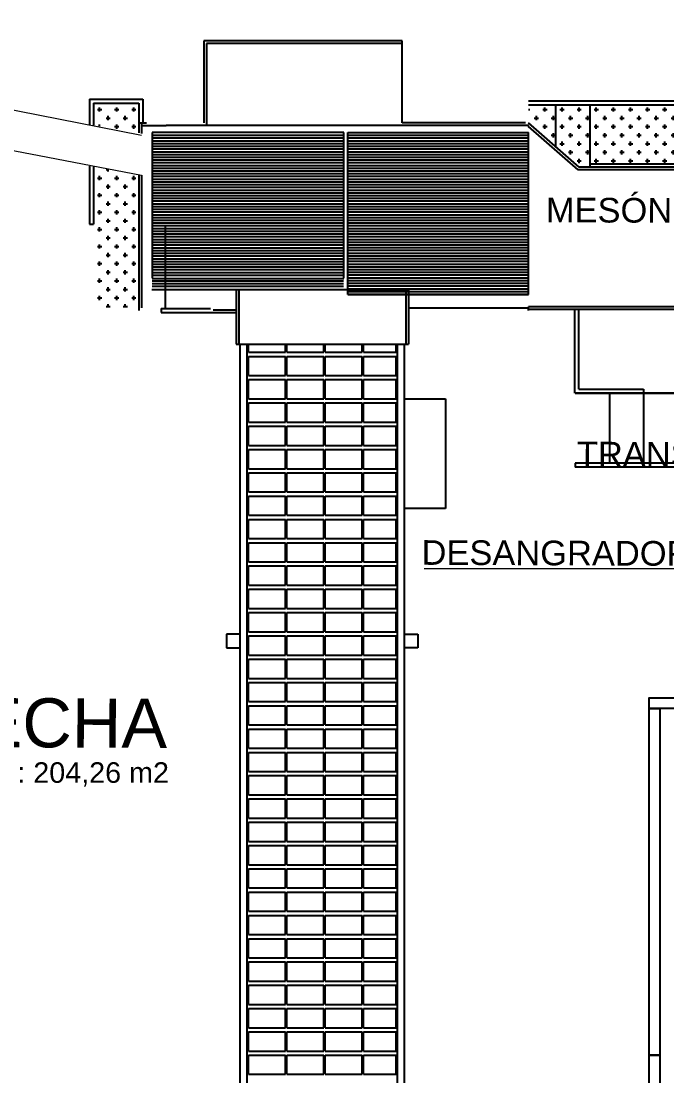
# Model space of a CAD drawing. Header units: inches. Extents: x -955375 to 106222, y -96450 to 64845.
# Drawn here: x 13699 to 18520, y 42079 to 49953 of the extents above; entities that cross this region are included whole.
import ezdxf

# ---------------------------------------------------------------- set-up
doc = ezdxf.new("R2010")
doc.units = ezdxf.units.IN
doc.header["$MEASUREMENT"] = 0
doc.linetypes.add('CONTINUA', pattern=[0])
for name, color, linetype in [('A_TEXTOLOCAL', 3, 'Continuous'), ('DIBUJO', 2, 'Continuous'), ('P-ESTRUCTURA NUEVA', 152, 'Continuous')]:
    doc.layers.add(name, color=color, linetype=linetype)
doc.layers.add('ACHUTECH', color=24, linetype='Continuous', lineweight=18)
doc.styles.get("Standard").update_dxf_attribs({"font": 'isocp2.shx'})
doc.styles.add('TEXTO-100', font='romans.shx', dxfattribs={"height": 0.15})
doc.dimstyles.new('SUPERPEQUEÑA', dxfattribs={"dimtxt": 0.1, "dimasz": 0.05, "dimexe": 0.1, "dimexo": 0.15, "dimgap": 0.05, "dimtad": 1, "dimzin": 0, "dimdsep": 46, "dimtxsty": 'Standard', "dimblk1": 'CRUZZ', "dimblk2": 'CRUZZ', "dimsah": 1, "dimcen": 0.03, "dimse1": 1, "dimse2": 1, "dimclrd": 109, "dimclre": 4, "dimclrt": 173, "dimadec": 0, "dimazin": 0, "dimtfac": 1, "dimtix": 1, "dimtmove": 1, "dimatfit": 3, "dimldrblk": 'CRUZZ', "dimfxl": 1, "dimtolj": 1, "dimtzin": 0, "dimlwd": -1, "dimarcsym": 0})
pattern_1 = [(0, (-2029475.93, -1014707.313), (63.9269513, 63.9269513), [31.9634757, -95.890427]), (90, (-2029459.95, -1014723.295), (-63.9269513, 63.9269513), [31.9634757, -95.890427])]

# ---------------------------------------------------------------- blocks, each defined once
blk = doc.blocks.new('CRUZ')
at = {"layer": 'DIBUJO', "color": 7, "lineweight": -3}
blk.add_line((0, 0), (0, 0), dxfattribs=at)
blk.add_line((0, 0), (0, 0), dxfattribs=at)
at = {"layer": 'DIBUJO', "color": 7, "lineweight": -3, "const_width": 0.05}
blk.add_lwpolyline([(0, 0, 1), (0, 0, 1)], format="xyb", close=True, dxfattribs=at)
blk = doc.blocks.new('CRUZZ')
at = {"layer": 'DIBUJO', "color": 3, "xscale": 10, "yscale": 10, "zscale": 10}
blk.add_blockref('CRUZ', (0, 0), dxfattribs=at)
blk = doc.blocks.new('*D178')
at = {"layer": 'ACHUTECH', "color": 7, "ltscale": 500, "transparency": 16777216}
blk.add_line((6285.4, 60544.6), (93195.3, 60544.6), dxfattribs=at)
at = {"layer": 'Defpoints', "color": 0, "linetype": 'CONTINUA', "ltscale": 500, "transparency": 16777216}
for p in [(93195.4, 60544.6), (93195.4, 48341.8), (6285.4, 47809.9)]:
    blk.add_point(p, dxfattribs=at)
at = {"layer": 'ACHUTECH', "color": 7, "linetype": 'CONTINUA', "ltscale": 500, "transparency": 16777216, "xscale": 0.05, "yscale": 0.05, "zscale": 0.05, "rotation": 180}
blk.add_blockref('CRUZZ', (6285.4, 60544.6), dxfattribs=at)
at = {"layer": 'ACHUTECH', "color": 7, "linetype": 'CONTINUA', "ltscale": 500, "transparency": 16777216, "xscale": 0.05, "yscale": 0.05, "zscale": 0.05}
blk.add_blockref('CRUZZ', (93195.4, 60544.6), dxfattribs=at)
at = {"layer": 'ACHUTECH', "color": 7, "linetype": 'CONTINUA', "lineweight": 13, "ltscale": 500, "transparency": 16777216, "insert": (49740.4, 60544.7), "char_height": 0.15, "attachment_point": 5}
blk.add_mtext('\\A1;86909.97', dxfattribs=at)
blk = doc.blocks.new('*D185')
at = {"layer": 'ACHUTECH', "color": 7, "ltscale": 500, "transparency": 16777216}
blk.add_line((5118.7, 54499.2), (5118.7, 25409.9), dxfattribs=at)
at = {"layer": 'Defpoints', "color": 0, "linetype": 'CONTINUA', "ltscale": 500, "transparency": 16777216}
for p in [(26169.2, 54499.2), (5118.7, 25409.9), (6592.2, 25409.9)]:
    blk.add_point(p, dxfattribs=at)
at = {"layer": 'ACHUTECH', "color": 7, "linetype": 'CONTINUA', "ltscale": 500, "transparency": 16777216, "xscale": 0.05, "yscale": 0.05, "zscale": 0.05}
for p, rotation in [((5118.7, 54499.2), 90), ((5118.7, 25409.9), 270)]:
    blk.add_blockref('CRUZZ', p, dxfattribs=dict(at, rotation=rotation))
at = {"layer": 'ACHUTECH', "color": 7, "linetype": 'CONTINUA', "lineweight": 13, "ltscale": 500, "transparency": 16777216, "insert": (5118.6, 39954.5), "char_height": 0.15, "attachment_point": 5, "rotation": 90}
blk.add_mtext('\\A1;29089.32', dxfattribs=at)
blk = doc.blocks.new('*D201')
at = {"layer": 'ACHUTECH', "color": 7, "ltscale": 500, "transparency": 16777216}
blk.add_line((4340.1, 59153), (4340.1, 15437.3), dxfattribs=at)
at = {"layer": 'Defpoints', "color": 0, "linetype": 'CONTINUA', "ltscale": 500, "transparency": 16777216}
for p in [(21639.1, 59153.1), (4340.1, 15437.3), (6285.4, 15437.3)]:
    blk.add_point(p, dxfattribs=at)
at = {"layer": 'ACHUTECH', "color": 7, "linetype": 'CONTINUA', "ltscale": 500, "transparency": 16777216, "xscale": 0.05, "yscale": 0.05, "zscale": 0.05}
for p, rotation in [((4340.1, 59153.1), 90), ((4340.1, 15437.3), 270)]:
    blk.add_blockref('CRUZZ', p, dxfattribs=dict(at, rotation=rotation))
at = {"layer": 'ACHUTECH', "color": 7, "linetype": 'CONTINUA', "lineweight": 13, "ltscale": 500, "transparency": 16777216, "insert": (4340, 37295.2), "char_height": 0.15, "attachment_point": 5, "rotation": 90}
blk.add_mtext('\\A1;43715.81', dxfattribs=at)

msp = doc.modelspace()

# ---------------------------------------------------------------- hatches: boundary and pattern name
h = msp.add_hatch()
h.set_pattern_fill('CROSS', scale=255.707805)
h.set_pattern_definition(pattern_1)
h.paths.add_polyline_path([(14239.283, 49175.802), (14576.818, 49118.083), (14576.818, 49340.277), (14239.283, 49340.277)])
h.paths.add_polyline_path([(14576.818, 48806.78), (14239.283, 48864.498), (14239.283, 47822.396), (14576.818, 47822.396)])
h = msp.add_hatch()
h.set_pattern_fill('CROSS', scale=255.707805)
h.set_pattern_definition(pattern_1)
h.paths.add_polyline_path([(17689.111, 49324.27), (17485.392, 49324.27), (17485.392, 49192.99), (17689.111, 49015.573)])
h = msp.add_hatch()
h.set_pattern_fill('CROSS', scale=255.707805)
h.set_pattern_definition(pattern_1)
h.paths.add_polyline_path([(17944.818, 49324.27), (17689.111, 49324.27), (17689.111, 49015.573), (17863.84, 48863.402), (17944.818, 48863.402)])
h = msp.add_hatch()
h.set_pattern_fill('CROSS', scale=255.707805)
h.set_pattern_definition(pattern_1)
h.paths.add_polyline_path([(18896.051, 49324.27), (17944.818, 49324.27), (17944.818, 48884.452), (18896.051, 48884.452)])

# ---------------------------------------------------------------- linework, layer by layer
at = {"color": 7}
for p, q in [((16544.387, 49806.688), (15063.224, 49806.688)), ((15063.224, 49806.688), (15063.224, 49192.99)), ((16544.387, 49786.232), (15083.681, 49786.232)), ((15083.681, 49786.232), (15083.681, 49172.533)), ((16544.387, 49192.99), (16544.387, 49806.688)), ((14208.598, 49370.962), (14208.598, 49181.049)), ((14208.598, 49370.962), (14607.503, 49370.962)), ((14607.503, 49370.962), (14607.503, 49192.99)), ((14239.283, 49340.277), (14239.283, 49175.802)), ((14239.283, 49340.277), (14576.818, 49340.277)), ((14576.818, 49340.277), (14576.818, 49192.99)), ((18896.051, 49354.955), (17485.392, 49354.955)), ((18896.051, 49324.27), (17485.392, 49324.27)), ((17689.111, 49324.27), (17689.111, 49015.573)), ((17944.818, 49324.27), (17944.818, 48863.402)), ((14576.818, 49192.99), (14636.074, 49192.99)), ((14576.818, 49192.99), (14576.818, 49118.083)), ((14597.274, 49192.99), (14597.274, 49114.585)), ((14597.274, 49172.533), (14781.066, 49172.533)), ((16493.246, 49172.533), (14781.066, 49172.533)), ((17485.392, 49172.533), (16493.246, 49172.533)), ((17464.935, 49192.99), (16544.387, 49192.99)), ((17863.84, 48863.402), (17485.392, 49192.99)), ((17485.392, 49165.863), (17485.392, 49172.533)), ((17856.18, 48842.946), (17485.392, 49165.863)), ((16107.023, 49121.391), (14677.098, 49121.391)), ((14677.098, 49121.391), (14677.098, 48034.196)), ((14677.098, 49100.935), (16107.023, 49100.935)), ((14677.098, 49080.478), (16107.023, 49080.478)), ((14677.098, 49060.022), (16107.023, 49060.022)), ((16107.023, 48034.196), (16107.023, 49121.391)), ((16137.708, 47912.229), (16137.708, 49121.391)), ((16137.708, 49121.391), (17485.392, 49121.391)), ((16137.708, 49100.935), (17485.392, 49100.935)), ((16137.708, 49080.478), (17485.392, 49080.478)), ((16137.708, 49060.022), (17485.392, 49060.022)), ((17485.392, 47912.229), (17485.392, 49121.391)), ((14677.098, 49039.565), (16107.023, 49039.565)), ((14677.098, 49019.108), (16107.023, 49019.108)), ((14677.098, 49019.108), (16107.023, 49019.108)), ((14677.098, 48998.652), (16107.023, 48998.652)), ((14677.098, 48978.195), (16107.023, 48978.195)), ((16137.708, 49039.565), (17485.392, 49039.565)), ((16137.708, 49019.108), (17485.392, 49019.108)), ((16137.708, 49019.108), (17485.392, 49019.108)), ((16137.708, 48998.652), (17485.392, 48998.652)), ((16137.708, 48978.195), (17485.392, 48978.195)), ((14677.098, 48957.738), (16107.023, 48957.738)), ((14677.098, 48937.282), (16107.023, 48937.282)), ((14677.098, 48916.825), (16107.023, 48916.825)), ((14677.098, 48916.825), (16107.023, 48916.825)), ((16137.708, 48957.738), (17485.392, 48957.738)), ((16137.708, 48937.282), (17485.392, 48937.282)), ((16137.708, 48916.825), (17485.392, 48916.825)), ((16137.708, 48916.825), (17485.392, 48916.825)), ((14208.598, 48869.746), (14208.598, 48436.095)), ((14239.283, 48864.498), (14239.283, 48436.095)), ((14677.098, 48896.369), (16107.023, 48896.369)), ((14677.098, 48875.912), (16107.023, 48875.912)), ((14677.098, 48855.455), (16107.023, 48855.455)), ((14677.098, 48834.999), (16107.023, 48834.999)), ((16137.708, 48896.369), (17485.392, 48896.369)), ((16137.708, 48875.912), (17485.392, 48875.912)), ((16137.708, 48855.455), (17485.392, 48855.455)), ((16137.708, 48834.999), (17485.392, 48834.999)), ((18917.356, 48842.946), (17856.18, 48842.946)), ((18917.356, 48863.402), (17863.84, 48863.402)), ((18896.051, 48884.452), (17944.818, 48884.452)), ((14576.818, 48806.78), (14576.818, 47791.711)), ((14597.274, 48803.281), (14597.274, 47812.168)), ((14677.098, 48814.542), (16107.023, 48814.542)), ((14677.098, 48814.542), (16107.023, 48814.542)), ((14677.098, 48794.085), (16107.023, 48794.085)), ((14677.098, 48773.629), (16107.023, 48773.629)), ((14677.098, 48753.172), (16107.023, 48753.172)), ((16137.708, 48814.542), (17485.392, 48814.542)), ((16137.708, 48814.542), (17485.392, 48814.542)), ((16137.708, 48794.085), (17485.392, 48794.085)), ((16137.708, 48773.629), (17485.392, 48773.629)), ((16137.708, 48753.172), (17485.392, 48753.172)), ((14677.098, 48732.716), (16107.023, 48732.716)), ((14677.098, 48712.259), (16107.023, 48712.259)), ((14677.098, 48712.259), (16107.023, 48712.259)), ((14677.098, 48691.802), (16107.023, 48691.802)), ((14677.098, 48671.346), (16107.023, 48671.346)), ((16137.708, 48732.716), (17485.392, 48732.716)), ((16137.708, 48712.259), (17485.392, 48712.259)), ((16137.708, 48712.259), (17485.392, 48712.259)), ((16137.708, 48691.802), (17485.392, 48691.802)), ((16137.708, 48671.346), (17485.392, 48671.346)), ((14677.098, 48650.889), (16107.023, 48650.889)), ((14677.098, 48630.432), (16107.023, 48630.432)), ((14677.098, 48609.976), (16107.023, 48609.976)), ((14677.098, 48609.976), (16107.023, 48609.976)), ((14677.098, 48589.519), (16107.023, 48589.519)), ((16137.708, 48650.889), (17485.392, 48650.889)), ((16137.708, 48630.432), (17485.392, 48630.432)), ((16137.708, 48609.976), (17485.392, 48609.976)), ((16137.708, 48609.976), (17485.392, 48609.976)), ((16137.708, 48589.519), (17485.392, 48589.519)), ((14677.098, 48569.063), (16107.023, 48569.063)), ((14677.098, 48548.606), (16107.023, 48548.606)), ((14677.098, 48528.149), (16107.023, 48528.149)), ((14677.098, 48507.693), (16107.023, 48507.693)), ((14677.098, 48507.693), (16107.023, 48507.693)), ((16137.708, 48569.063), (17485.392, 48569.063)), ((16137.708, 48548.606), (17485.392, 48548.606)), ((16137.708, 48528.149), (17485.392, 48528.149)), ((16137.708, 48507.693), (17485.392, 48507.693)), ((16137.708, 48507.693), (17485.392, 48507.693)), ((14208.598, 48436.095), (14239.283, 48436.095)), ((14677.098, 48487.236), (16107.023, 48487.236)), ((14677.098, 48466.779), (16107.023, 48466.779)), ((14677.098, 48446.323), (16107.023, 48446.323)), ((14677.098, 48425.866), (16107.023, 48425.866)), ((16137.708, 48487.236), (17485.392, 48487.236)), ((16137.708, 48466.779), (17485.392, 48466.779)), ((16137.708, 48446.323), (17485.392, 48446.323)), ((16137.708, 48425.866), (17485.392, 48425.866)), ((14677.098, 48405.41), (16107.023, 48405.41)), ((14677.098, 48384.953), (16107.023, 48384.953)), ((14677.098, 48364.496), (16107.023, 48364.496)), ((14774.552, 48422.017), (14774.552, 47808.318)), ((16137.708, 48405.41), (17485.392, 48405.41)), ((16137.708, 48405.41), (17485.392, 48405.41)), ((16137.708, 48384.953), (17485.392, 48384.953)), ((16137.708, 48364.496), (17485.392, 48364.496)), ((14677.098, 48344.04), (16107.023, 48344.04)), ((14677.098, 48323.583), (16107.023, 48323.583)), ((14677.098, 48323.583), (16107.023, 48323.583)), ((14677.098, 48303.127), (16107.023, 48303.127)), ((14677.098, 48282.67), (16107.023, 48282.67)), ((16137.708, 48344.04), (17485.392, 48344.04)), ((16137.708, 48323.583), (17485.392, 48323.583)), ((16137.708, 48303.127), (17485.392, 48303.127)), ((16137.708, 48303.127), (17485.392, 48303.127)), ((16137.708, 48282.67), (17485.392, 48282.67)), ((14679.033, 48261.077), (16108.959, 48261.077)), ((14679.033, 48240.621), (16108.959, 48240.621)), ((14679.033, 48220.164), (16108.959, 48220.164)), ((14679.033, 48199.708), (16108.959, 48199.708)), ((16137.708, 48262.213), (17485.392, 48262.213)), ((16137.708, 48241.757), (17485.392, 48241.757)), ((16137.708, 48221.3), (17485.392, 48221.3)), ((16137.708, 48200.843), (17485.392, 48200.843)), ((16137.708, 48200.843), (17485.392, 48200.843)), ((14679.033, 48179.251), (16108.959, 48179.251)), ((14679.033, 48158.794), (16108.959, 48158.794)), ((14679.033, 48138.338), (16108.959, 48138.338)), ((14679.033, 48117.881), (16108.959, 48117.881)), ((16137.708, 48180.387), (17485.392, 48180.387)), ((16137.708, 48159.93), (17485.392, 48159.93)), ((16137.708, 48139.474), (17485.392, 48139.474)), ((16137.708, 48119.017), (17485.392, 48119.017)), ((14679.033, 48097.424), (16108.959, 48097.424)), ((14679.033, 48076.968), (16108.959, 48076.968)), ((14679.033, 48056.511), (16108.959, 48056.511)), ((16137.708, 48098.56), (17485.392, 48098.56)), ((16137.708, 48098.56), (17485.392, 48098.56)), ((16137.708, 48078.104), (17485.392, 48078.104)), ((16137.708, 48057.647), (17485.392, 48057.647)), ((16137.708, 48037.19), (17485.392, 48037.19)), ((14676.713, 48014.626), (16106.638, 48014.626)), ((14676.713, 47994.169), (16106.638, 47994.169)), ((14676.713, 47973.712), (16106.638, 47973.712)), ((14676.892, 48030.909), (16106.817, 48030.909)), ((16137.708, 48016.734), (17485.392, 48016.734)), ((16137.708, 47996.277), (17485.392, 47996.277)), ((16137.708, 47996.277), (17485.392, 47996.277)), ((16137.708, 47975.821), (17485.392, 47975.821)), ((16137.708, 47955.364), (17485.392, 47955.364)), ((14674.571, 47948.11), (16104.497, 47948.11)), ((15304.035, 47949.293), (15304.035, 47540.16)), ((15304.035, 47949.293), (16591.288, 47949.293)), ((15324.492, 47949.293), (15324.492, 47540.16)), ((16137.708, 47934.907), (17485.392, 47934.907)), ((16137.708, 47914.451), (17485.392, 47914.451)), ((16137.708, 47912.229), (17485.392, 47912.229)), ((16570.832, 47949.293), (16570.832, 47540.16)), ((16591.288, 47949.293), (16591.288, 47540.16)), ((14743.867, 47808.318), (14743.867, 47777.633)), ((14743.867, 47808.318), (15112.086, 47808.318)), ((15132.543, 47798.09), (15304.035, 47798.09)), ((16591.288, 47812.168), (17485.392, 47812.168)), ((18917.356, 47820.115), (17485.392, 47820.115)), ((17485.392, 47791.711), (17485.392, 47820.115)), ((18917.356, 47799.658), (17485.392, 47799.658)), ((17831.812, 47175.013), (17831.812, 47799.658)), ((17862.497, 47205.697), (17862.497, 47799.658)), ((14743.867, 47777.633), (15112.086, 47777.633)), ((15112.086, 47777.633), (15304.035, 47777.633)), ((15304.035, 47540.16), (16591.288, 47540.16)), ((15334.53, 39748.332), (15334.53, 47540.16)), ((15385.671, 39799.473), (15385.671, 47540.16)), ((15395.9, 47480.936), (15395.9, 47540.16)), ((15395.9, 47480.936), (15672.064, 47480.936)), ((15672.064, 47480.936), (15672.064, 47540.16)), ((15682.292, 47480.936), (15682.292, 47540.16)), ((15682.292, 47480.936), (15958.457, 47480.936)), ((15958.457, 47480.936), (15958.457, 47540.16)), ((15968.685, 47480.936), (15968.685, 47540.16)), ((15968.685, 47480.936), (16244.85, 47480.936)), ((16244.85, 47480.936), (16244.85, 47540.16)), ((16255.078, 47480.936), (16255.078, 47540.16)), ((16255.078, 47480.936), (16498.277, 47480.936)), ((16498.277, 47480.936), (16498.277, 47540.16)), ((16508.505, 39799.473), (16508.505, 47540.16)), ((16559.647, 39748.332), (16559.647, 47540.16)), ((15395.9, 47450.251), (15672.064, 47450.251)), ((15395.9, 47307.054), (15395.9, 47450.251)), ((15672.064, 47307.054), (15672.064, 47450.251)), ((15682.292, 47450.251), (15958.457, 47450.251)), ((15682.292, 47307.054), (15682.292, 47450.251)), ((15958.457, 47307.054), (15958.457, 47450.251)), ((15968.685, 47450.251), (16244.85, 47450.251)), ((15968.685, 47307.054), (15968.685, 47450.251)), ((16244.85, 47307.054), (16244.85, 47450.251)), ((16255.078, 47450.251), (16498.277, 47450.251)), ((16255.078, 47307.054), (16255.078, 47450.251)), ((16498.277, 47307.054), (16498.277, 47450.251)), ((15395.9, 47307.054), (15672.064, 47307.054)), ((15395.9, 47276.369), (15672.064, 47276.369)), ((15395.9, 47133.173), (15395.9, 47276.369)), ((15672.064, 47133.173), (15672.064, 47276.369)), ((15682.292, 47307.054), (15958.457, 47307.054)), ((15682.292, 47276.369), (15958.457, 47276.369)), ((15682.292, 47133.173), (15682.292, 47276.369)), ((15958.457, 47133.173), (15958.457, 47276.369)), ((15968.685, 47307.054), (16244.85, 47307.054)), ((15968.685, 47276.369), (16244.85, 47276.369)), ((15968.685, 47133.173), (15968.685, 47276.369)), ((16244.85, 47133.173), (16244.85, 47276.369)), ((16255.078, 47307.054), (16498.277, 47307.054)), ((16255.078, 47276.369), (16498.277, 47276.369)), ((16255.078, 47133.173), (16255.078, 47276.369)), ((16498.277, 47133.173), (16498.277, 47276.369)), ((18826.481, 47175.013), (17834.335, 47175.013)), ((17834.335, 47175.013), (18826.481, 47175.013)), ((17862.497, 47205.697), (18345.75, 47205.697)), ((18090.042, 47175.013), (18090.042, 46654.087)), ((18345.75, 47205.697), (18345.75, 47175.013)), ((18345.75, 47175.013), (18345.75, 46654.087)), ((18826.481, 47175.013), (18479.305, 47175.013)), ((15395.9, 47133.173), (15672.064, 47133.173)), ((15395.9, 47102.488), (15672.064, 47102.488)), ((15395.9, 46959.292), (15395.9, 47102.488)), ((15672.064, 46959.292), (15672.064, 47102.488)), ((15682.292, 47133.173), (15958.457, 47133.173)), ((15682.292, 47102.488), (15958.457, 47102.488)), ((15682.292, 46959.292), (15682.292, 47102.488)), ((15958.457, 46959.292), (15958.457, 47102.488)), ((15968.685, 47133.173), (16244.85, 47133.173)), ((15968.685, 47102.488), (16244.85, 47102.488)), ((15968.685, 46959.292), (15968.685, 47102.488)), ((16244.85, 46959.292), (16244.85, 47102.488)), ((16255.078, 47133.173), (16498.277, 47133.173)), ((16255.078, 47102.488), (16498.277, 47102.488)), ((16255.078, 46959.292), (16255.078, 47102.488)), ((16498.277, 46959.292), (16498.277, 47102.488)), ((16559.647, 47133.173), (16866.496, 47133.173)), ((16866.496, 47133.173), (16866.496, 46314.908)), ((15395.9, 46959.292), (15672.064, 46959.292)), ((15682.292, 46959.292), (15958.457, 46959.292)), ((15968.685, 46959.292), (16244.85, 46959.292)), ((16255.078, 46959.292), (16498.277, 46959.292)), ((15395.9, 46928.607), (15672.064, 46928.607)), ((15395.9, 46785.41), (15395.9, 46928.607)), ((15672.064, 46785.41), (15672.064, 46928.607)), ((15682.292, 46928.607), (15958.457, 46928.607)), ((15682.292, 46785.41), (15682.292, 46928.607)), ((15958.457, 46785.41), (15958.457, 46928.607)), ((15968.685, 46928.607), (16244.85, 46928.607)), ((15968.685, 46785.41), (15968.685, 46928.607)), ((16244.85, 46785.41), (16244.85, 46928.607)), ((16255.078, 46928.607), (16498.277, 46928.607)), ((16255.078, 46785.41), (16255.078, 46928.607)), ((16498.277, 46785.41), (16498.277, 46928.607)), ((15395.9, 46785.41), (15672.064, 46785.41)), ((15682.292, 46785.41), (15958.457, 46785.41)), ((15968.685, 46785.41), (16244.85, 46785.41)), ((16255.078, 46785.41), (16498.277, 46785.41)), ((15395.9, 46754.725), (15672.064, 46754.725)), ((15395.9, 46611.529), (15395.9, 46754.725)), ((15672.064, 46611.529), (15672.064, 46754.725)), ((15682.292, 46754.725), (15958.457, 46754.725)), ((15682.292, 46611.529), (15682.292, 46754.725)), ((15958.457, 46611.529), (15958.457, 46754.725)), ((15968.685, 46754.725), (16244.85, 46754.725)), ((15968.685, 46611.529), (15968.685, 46754.725)), ((16244.85, 46611.529), (16244.85, 46754.725)), ((16255.078, 46754.725), (16498.277, 46754.725)), ((16255.078, 46611.529), (16255.078, 46754.725)), ((16498.277, 46611.529), (16498.277, 46754.725)), ((18826.481, 46654.087), (17834.335, 46654.087)), ((17834.335, 46654.087), (17834.335, 46623.402)), ((18857.166, 46623.402), (17834.335, 46623.402)), ((15395.9, 46611.529), (15672.064, 46611.529)), ((15395.9, 46580.844), (15672.064, 46580.844)), ((15395.9, 46437.648), (15395.9, 46580.844)), ((15672.064, 46437.648), (15672.064, 46580.844)), ((15682.292, 46611.529), (15958.457, 46611.529)), ((15682.292, 46580.844), (15958.457, 46580.844)), ((15682.292, 46437.648), (15682.292, 46580.844)), ((15958.457, 46437.648), (15958.457, 46580.844)), ((15968.685, 46611.529), (16244.85, 46611.529)), ((15968.685, 46580.844), (16244.85, 46580.844)), ((15968.685, 46437.648), (15968.685, 46580.844)), ((16244.85, 46437.648), (16244.85, 46580.844)), ((16255.078, 46611.529), (16498.277, 46611.529)), ((16255.078, 46580.844), (16498.277, 46580.844)), ((16255.078, 46437.648), (16255.078, 46580.844)), ((16498.277, 46437.648), (16498.277, 46580.844)), ((15395.9, 46437.648), (15672.064, 46437.648)), ((15395.9, 46406.963), (15672.064, 46406.963)), ((15395.9, 46263.766), (15395.9, 46406.963)), ((15672.064, 46263.766), (15672.064, 46406.963)), ((15682.292, 46437.648), (15958.457, 46437.648)), ((15682.292, 46406.963), (15958.457, 46406.963)), ((15682.292, 46263.766), (15682.292, 46406.963)), ((15958.457, 46263.766), (15958.457, 46406.963)), ((15968.685, 46437.648), (16244.85, 46437.648)), ((15968.685, 46406.963), (16244.85, 46406.963)), ((15968.685, 46263.766), (15968.685, 46406.963)), ((16244.85, 46263.766), (16244.85, 46406.963)), ((16255.078, 46437.648), (16498.277, 46437.648)), ((16255.078, 46406.963), (16498.277, 46406.963)), ((16255.078, 46263.766), (16255.078, 46406.963)), ((16498.277, 46263.766), (16498.277, 46406.963)), ((16866.496, 46314.908), (16559.647, 46314.908)), ((15395.9, 46263.766), (15672.064, 46263.766)), ((15395.9, 46233.081), (15672.064, 46233.081)), ((15395.9, 46089.885), (15395.9, 46233.081)), ((15672.064, 46089.885), (15672.064, 46233.081)), ((15682.292, 46263.766), (15958.457, 46263.766)), ((15682.292, 46233.081), (15958.457, 46233.081)), ((15682.292, 46089.885), (15682.292, 46233.081)), ((15958.457, 46089.885), (15958.457, 46233.081)), ((15968.685, 46263.766), (16244.85, 46263.766)), ((15968.685, 46233.081), (16244.85, 46233.081)), ((15968.685, 46089.885), (15968.685, 46233.081)), ((16244.85, 46089.885), (16244.85, 46233.081)), ((16255.078, 46263.766), (16498.277, 46263.766)), ((16255.078, 46233.081), (16498.277, 46233.081)), ((16255.078, 46089.885), (16255.078, 46233.081)), ((16498.277, 46089.885), (16498.277, 46233.081)), ((15395.9, 46089.885), (15672.064, 46089.885)), ((15682.292, 46089.885), (15958.457, 46089.885)), ((15968.685, 46089.885), (16244.85, 46089.885)), ((16255.078, 46089.885), (16498.277, 46089.885)), ((15395.9, 46059.2), (15672.064, 46059.2)), ((15395.9, 45916.004), (15395.9, 46059.2)), ((15672.064, 45916.004), (15672.064, 46059.2)), ((15682.292, 46059.2), (15958.457, 46059.2)), ((15682.292, 45916.004), (15682.292, 46059.2)), ((15958.457, 45916.004), (15958.457, 46059.2)), ((15968.685, 46059.2), (16244.85, 46059.2)), ((15968.685, 45916.004), (15968.685, 46059.2)), ((16244.85, 45916.004), (16244.85, 46059.2)), ((16255.078, 46059.2), (16498.277, 46059.2)), ((16255.078, 45916.004), (16255.078, 46059.2)), ((16498.277, 45916.004), (16498.277, 46059.2)), ((15395.9, 45916.004), (15672.064, 45916.004)), ((15682.292, 45916.004), (15958.457, 45916.004)), ((15968.685, 45916.004), (16244.85, 45916.004)), ((16255.078, 45916.004), (16498.277, 45916.004)), ((15395.9, 45885.319), (15672.064, 45885.319)), ((15395.9, 45742.122), (15395.9, 45885.319)), ((15672.064, 45742.122), (15672.064, 45885.319)), ((15682.292, 45885.319), (15958.457, 45885.319)), ((15682.292, 45742.122), (15682.292, 45885.319)), ((15958.457, 45742.122), (15958.457, 45885.319)), ((15968.685, 45885.319), (16244.85, 45885.319)), ((15968.685, 45742.122), (15968.685, 45885.319)), ((16244.85, 45742.122), (16244.85, 45885.319)), ((16255.078, 45885.319), (16498.277, 45885.319)), ((16255.078, 45742.122), (16255.078, 45885.319)), ((16498.277, 45742.122), (16498.277, 45885.319)), ((15395.9, 45742.122), (15672.064, 45742.122)), ((15395.9, 45711.438), (15672.064, 45711.438)), ((15395.9, 45568.241), (15395.9, 45711.438)), ((15672.064, 45568.241), (15672.064, 45711.438)), ((15682.292, 45742.122), (15958.457, 45742.122)), ((15682.292, 45711.438), (15958.457, 45711.438)), ((15682.292, 45568.241), (15682.292, 45711.438)), ((15958.457, 45568.241), (15958.457, 45711.438)), ((15968.685, 45742.122), (16244.85, 45742.122)), ((15968.685, 45711.438), (16244.85, 45711.438)), ((15968.685, 45568.241), (15968.685, 45711.438)), ((16244.85, 45568.241), (16244.85, 45711.438)), ((16255.078, 45742.122), (16498.277, 45742.122)), ((16255.078, 45711.438), (16498.277, 45711.438)), ((16255.078, 45568.241), (16255.078, 45711.438)), ((16498.277, 45568.241), (16498.277, 45711.438)), ((15395.9, 45568.241), (15672.064, 45568.241)), ((15395.9, 45537.556), (15672.064, 45537.556)), ((15395.9, 45394.36), (15395.9, 45537.556)), ((15672.064, 45394.36), (15672.064, 45537.556)), ((15682.292, 45568.241), (15958.457, 45568.241)), ((15682.292, 45537.556), (15958.457, 45537.556)), ((15682.292, 45394.36), (15682.292, 45537.556)), ((15958.457, 45394.36), (15958.457, 45537.556)), ((15968.685, 45568.241), (16244.85, 45568.241)), ((15968.685, 45537.556), (16244.85, 45537.556)), ((15968.685, 45394.36), (15968.685, 45537.556)), ((16244.85, 45394.36), (16244.85, 45537.556)), ((16255.078, 45568.241), (16498.277, 45568.241)), ((16255.078, 45537.556), (16498.277, 45537.556)), ((16255.078, 45394.36), (16255.078, 45537.556)), ((16498.277, 45394.36), (16498.277, 45537.556)), ((15333.775, 45377.019), (15231.492, 45377.019)), ((15231.492, 45377.019), (15231.492, 45274.736)), ((15333.775, 45377.019), (15231.492, 45377.019)), ((15395.9, 45394.36), (15672.064, 45394.36)), ((15395.9, 45363.675), (15672.064, 45363.675)), ((15395.9, 45220.479), (15395.9, 45363.675)), ((15672.064, 45220.479), (15672.064, 45363.675)), ((15682.292, 45394.36), (15958.457, 45394.36)), ((15682.292, 45363.675), (15958.457, 45363.675)), ((15682.292, 45220.479), (15682.292, 45363.675)), ((15958.457, 45220.479), (15958.457, 45363.675)), ((15968.685, 45394.36), (16244.85, 45394.36)), ((15968.685, 45363.675), (16244.85, 45363.675)), ((15968.685, 45220.479), (15968.685, 45363.675)), ((16244.85, 45220.479), (16244.85, 45363.675)), ((16255.078, 45394.36), (16498.277, 45394.36)), ((16255.078, 45363.675), (16498.277, 45363.675)), ((16255.078, 45220.479), (16255.078, 45363.675)), ((16498.277, 45220.479), (16498.277, 45363.675)), ((16559.119, 45377.019), (16661.402, 45377.019)), ((16559.119, 45377.019), (16661.402, 45377.019)), ((16661.402, 45377.019), (16661.402, 45274.736)), ((15231.492, 45274.736), (15333.775, 45274.736)), ((15395.9, 45220.479), (15672.064, 45220.479)), ((15682.292, 45220.479), (15958.457, 45220.479)), ((15968.685, 45220.479), (16244.85, 45220.479)), ((16255.078, 45220.479), (16498.277, 45220.479)), ((16661.402, 45274.736), (16559.119, 45274.736)), ((15395.9, 45189.794), (15672.064, 45189.794)), ((15395.9, 45046.597), (15395.9, 45189.794)), ((15672.064, 45046.597), (15672.064, 45189.794)), ((15682.292, 45189.794), (15958.457, 45189.794)), ((15682.292, 45046.597), (15682.292, 45189.794)), ((15958.457, 45046.597), (15958.457, 45189.794)), ((15968.685, 45189.794), (16244.85, 45189.794)), ((15968.685, 45046.597), (15968.685, 45189.794)), ((16244.85, 45046.597), (16244.85, 45189.794)), ((16255.078, 45189.794), (16498.277, 45189.794)), ((16255.078, 45046.597), (16255.078, 45189.794)), ((16498.277, 45046.597), (16498.277, 45189.794)), ((15395.9, 45046.597), (15672.064, 45046.597)), ((15682.292, 45046.597), (15958.457, 45046.597)), ((15968.685, 45046.597), (16244.85, 45046.597)), ((16255.078, 45046.597), (16498.277, 45046.597)), ((15395.9, 45015.912), (15672.064, 45015.912)), ((15395.9, 44872.716), (15395.9, 45015.912)), ((15672.064, 44872.716), (15672.064, 45015.912)), ((15682.292, 45015.912), (15958.457, 45015.912)), ((15682.292, 44872.716), (15682.292, 45015.912)), ((15958.457, 44872.716), (15958.457, 45015.912)), ((15968.685, 45015.912), (16244.85, 45015.912)), ((15968.685, 44872.716), (15968.685, 45015.912)), ((16244.85, 44872.716), (16244.85, 45015.912)), ((16255.078, 45015.912), (16498.277, 45015.912)), ((16255.078, 44872.716), (16255.078, 45015.912)), ((16498.277, 44872.716), (16498.277, 45015.912)), ((15395.9, 44872.716), (15672.064, 44872.716)), ((15395.9, 44842.031), (15672.064, 44842.031)), ((15395.9, 44698.835), (15395.9, 44842.031)), ((15672.064, 44698.835), (15672.064, 44842.031)), ((15682.292, 44872.716), (15958.457, 44872.716)), ((15682.292, 44842.031), (15958.457, 44842.031)), ((15682.292, 44698.835), (15682.292, 44842.031)), ((15958.457, 44698.835), (15958.457, 44842.031)), ((15968.685, 44872.716), (16244.85, 44872.716)), ((15968.685, 44842.031), (16244.85, 44842.031)), ((15968.685, 44698.835), (15968.685, 44842.031)), ((16244.85, 44698.835), (16244.85, 44842.031)), ((16255.078, 44872.716), (16498.277, 44872.716)), ((16255.078, 44842.031), (16498.277, 44842.031)), ((16255.078, 44698.835), (16255.078, 44842.031)), ((16498.277, 44698.835), (16498.277, 44842.031)), ((15395.9, 44698.835), (15672.064, 44698.835)), ((15395.9, 44668.15), (15672.064, 44668.15)), ((15395.9, 44524.953), (15395.9, 44668.15)), ((15672.064, 44524.953), (15672.064, 44668.15)), ((15682.292, 44698.835), (15958.457, 44698.835)), ((15682.292, 44668.15), (15958.457, 44668.15)), ((15682.292, 44524.953), (15682.292, 44668.15)), ((15958.457, 44524.953), (15958.457, 44668.15)), ((15968.685, 44698.835), (16244.85, 44698.835)), ((15968.685, 44668.15), (16244.85, 44668.15)), ((15968.685, 44524.953), (15968.685, 44668.15)), ((16244.85, 44524.953), (16244.85, 44668.15)), ((16255.078, 44698.835), (16498.277, 44698.835)), ((16255.078, 44668.15), (16498.277, 44668.15)), ((16255.078, 44524.953), (16255.078, 44668.15)), ((16498.277, 44524.953), (16498.277, 44668.15)), ((15395.9, 44524.953), (15672.064, 44524.953)), ((15395.9, 44494.268), (15672.064, 44494.268)), ((15395.9, 44351.072), (15395.9, 44494.268)), ((15672.064, 44351.072), (15672.064, 44494.268)), ((15682.292, 44524.953), (15958.457, 44524.953)), ((15682.292, 44494.268), (15958.457, 44494.268)), ((15682.292, 44351.072), (15682.292, 44494.268)), ((15958.457, 44351.072), (15958.457, 44494.268)), ((15968.685, 44524.953), (16244.85, 44524.953)), ((15968.685, 44494.268), (16244.85, 44494.268)), ((15968.685, 44351.072), (15968.685, 44494.268)), ((16244.85, 44351.072), (16244.85, 44494.268)), ((16255.078, 44524.953), (16498.277, 44524.953)), ((16255.078, 44494.268), (16498.277, 44494.268)), ((16255.078, 44351.072), (16255.078, 44494.268)), ((16498.277, 44351.072), (16498.277, 44494.268)), ((15395.9, 44351.072), (15672.064, 44351.072)), ((15682.292, 44351.072), (15958.457, 44351.072)), ((15968.685, 44351.072), (16244.85, 44351.072)), ((16255.078, 44351.072), (16498.277, 44351.072)), ((15395.9, 44320.387), (15672.064, 44320.387)), ((15395.9, 44177.191), (15395.9, 44320.387)), ((15672.064, 44177.191), (15672.064, 44320.387)), ((15682.292, 44320.387), (15958.457, 44320.387)), ((15682.292, 44177.191), (15682.292, 44320.387)), ((15958.457, 44177.191), (15958.457, 44320.387)), ((15968.685, 44320.387), (16244.85, 44320.387)), ((15968.685, 44177.191), (15968.685, 44320.387)), ((16244.85, 44177.191), (16244.85, 44320.387)), ((16255.078, 44320.387), (16498.277, 44320.387)), ((16255.078, 44177.191), (16255.078, 44320.387)), ((16498.277, 44177.191), (16498.277, 44320.387)), ((15395.9, 44177.191), (15672.064, 44177.191)), ((15682.292, 44177.191), (15958.457, 44177.191)), ((15968.685, 44177.191), (16244.85, 44177.191)), ((16255.078, 44177.191), (16498.277, 44177.191)), ((15395.9, 44146.506), (15672.064, 44146.506)), ((15395.9, 44003.309), (15395.9, 44146.506)), ((15672.064, 44003.309), (15672.064, 44146.506)), ((15682.292, 44146.506), (15958.457, 44146.506)), ((15682.292, 44003.309), (15682.292, 44146.506)), ((15958.457, 44003.309), (15958.457, 44146.506)), ((15968.685, 44146.506), (16244.85, 44146.506)), ((15968.685, 44003.309), (15968.685, 44146.506)), ((16244.85, 44003.309), (16244.85, 44146.506)), ((16255.078, 44146.506), (16498.277, 44146.506)), ((16255.078, 44003.309), (16255.078, 44146.506)), ((16498.277, 44003.309), (16498.277, 44146.506)), ((15395.9, 44003.309), (15672.064, 44003.309)), ((15395.9, 43972.624), (15672.064, 43972.624)), ((15395.9, 43829.428), (15395.9, 43972.624)), ((15672.064, 43829.428), (15672.064, 43972.624)), ((15682.292, 44003.309), (15958.457, 44003.309)), ((15682.292, 43972.624), (15958.457, 43972.624)), ((15682.292, 43829.428), (15682.292, 43972.624)), ((15958.457, 43829.428), (15958.457, 43972.624)), ((15968.685, 44003.309), (16244.85, 44003.309)), ((15968.685, 43972.624), (16244.85, 43972.624)), ((15968.685, 43829.428), (15968.685, 43972.624)), ((16244.85, 43829.428), (16244.85, 43972.624)), ((16255.078, 44003.309), (16498.277, 44003.309)), ((16255.078, 43972.624), (16498.277, 43972.624)), ((16255.078, 43829.428), (16255.078, 43972.624)), ((16498.277, 43829.428), (16498.277, 43972.624)), ((15395.9, 43829.428), (15672.064, 43829.428)), ((15395.9, 43798.743), (15672.064, 43798.743)), ((15395.9, 43655.547), (15395.9, 43798.743)), ((15672.064, 43655.547), (15672.064, 43798.743)), ((15682.292, 43829.428), (15958.457, 43829.428)), ((15682.292, 43798.743), (15958.457, 43798.743)), ((15682.292, 43655.547), (15682.292, 43798.743)), ((15958.457, 43655.547), (15958.457, 43798.743)), ((15968.685, 43829.428), (16244.85, 43829.428)), ((15968.685, 43798.743), (16244.85, 43798.743)), ((15968.685, 43655.547), (15968.685, 43798.743)), ((16244.85, 43655.547), (16244.85, 43798.743)), ((16255.078, 43829.428), (16498.277, 43829.428)), ((16255.078, 43798.743), (16498.277, 43798.743)), ((16255.078, 43655.547), (16255.078, 43798.743)), ((16498.277, 43655.547), (16498.277, 43798.743)), ((15395.9, 43655.547), (15672.064, 43655.547)), ((15395.9, 43624.862), (15672.064, 43624.862)), ((15395.9, 43481.665), (15395.9, 43624.862)), ((15672.064, 43481.665), (15672.064, 43624.862)), ((15682.292, 43655.547), (15958.457, 43655.547)), ((15682.292, 43624.862), (15958.457, 43624.862)), ((15682.292, 43481.665), (15682.292, 43624.862)), ((15958.457, 43481.665), (15958.457, 43624.862)), ((15968.685, 43655.547), (16244.85, 43655.547)), ((15968.685, 43624.862), (16244.85, 43624.862)), ((15968.685, 43481.665), (15968.685, 43624.862)), ((16244.85, 43481.665), (16244.85, 43624.862)), ((16255.078, 43655.547), (16498.277, 43655.547)), ((16255.078, 43624.862), (16498.277, 43624.862)), ((16255.078, 43481.665), (16255.078, 43624.862)), ((16498.277, 43481.665), (16498.277, 43624.862)), ((15395.9, 43481.665), (15672.064, 43481.665)), ((15682.292, 43481.665), (15958.457, 43481.665)), ((15968.685, 43481.665), (16244.85, 43481.665)), ((16255.078, 43481.665), (16498.277, 43481.665)), ((15395.9, 43450.981), (15672.064, 43450.981)), ((15395.9, 43307.784), (15395.9, 43450.981)), ((15672.064, 43307.784), (15672.064, 43450.981)), ((15682.292, 43450.981), (15958.457, 43450.981)), ((15682.292, 43307.784), (15682.292, 43450.981)), ((15958.457, 43307.784), (15958.457, 43450.981)), ((15968.685, 43450.981), (16244.85, 43450.981)), ((15968.685, 43307.784), (15968.685, 43450.981)), ((16244.85, 43307.784), (16244.85, 43450.981)), ((16255.078, 43450.981), (16498.277, 43450.981)), ((16255.078, 43307.784), (16255.078, 43450.981)), ((16498.277, 43307.784), (16498.277, 43450.981)), ((15395.9, 43307.784), (15672.064, 43307.784)), ((15682.292, 43307.784), (15958.457, 43307.784)), ((15968.685, 43307.784), (16244.85, 43307.784)), ((16255.078, 43307.784), (16498.277, 43307.784)), ((15395.9, 43277.099), (15672.064, 43277.099)), ((15395.9, 43133.903), (15395.9, 43277.099)), ((15672.064, 43133.903), (15672.064, 43277.099)), ((15682.292, 43277.099), (15958.457, 43277.099)), ((15682.292, 43133.903), (15682.292, 43277.099)), ((15958.457, 43133.903), (15958.457, 43277.099)), ((15968.685, 43277.099), (16244.85, 43277.099)), ((15968.685, 43133.903), (15968.685, 43277.099)), ((16244.85, 43133.903), (16244.85, 43277.099)), ((16255.078, 43277.099), (16498.277, 43277.099)), ((16255.078, 43133.903), (16255.078, 43277.099)), ((16498.277, 43133.903), (16498.277, 43277.099)), ((15395.9, 43133.903), (15672.064, 43133.903)), ((15395.9, 43103.218), (15672.064, 43103.218)), ((15395.9, 42960.022), (15395.9, 43103.218)), ((15672.064, 42960.022), (15672.064, 43103.218)), ((15682.292, 43133.903), (15958.457, 43133.903)), ((15682.292, 43103.218), (15958.457, 43103.218)), ((15682.292, 42960.022), (15682.292, 43103.218)), ((15958.457, 42960.022), (15958.457, 43103.218)), ((15968.685, 43133.903), (16244.85, 43133.903)), ((15968.685, 43103.218), (16244.85, 43103.218)), ((15968.685, 42960.022), (15968.685, 43103.218)), ((16244.85, 42960.022), (16244.85, 43103.218)), ((16255.078, 43133.903), (16498.277, 43133.903)), ((16255.078, 43103.218), (16498.277, 43103.218)), ((16255.078, 42960.022), (16255.078, 43103.218)), ((16498.277, 42960.022), (16498.277, 43103.218)), ((15395.9, 42960.022), (15672.064, 42960.022)), ((15395.9, 42929.337), (15672.064, 42929.337)), ((15395.9, 42786.14), (15395.9, 42929.337)), ((15672.064, 42786.14), (15672.064, 42929.337)), ((15682.292, 42960.022), (15958.457, 42960.022)), ((15682.292, 42929.337), (15958.457, 42929.337)), ((15682.292, 42786.14), (15682.292, 42929.337)), ((15958.457, 42786.14), (15958.457, 42929.337)), ((15968.685, 42960.022), (16244.85, 42960.022)), ((15968.685, 42929.337), (16244.85, 42929.337)), ((15968.685, 42786.14), (15968.685, 42929.337)), ((16244.85, 42786.14), (16244.85, 42929.337)), ((16255.078, 42960.022), (16498.277, 42960.022)), ((16255.078, 42929.337), (16498.277, 42929.337)), ((16255.078, 42786.14), (16255.078, 42929.337)), ((16498.277, 42786.14), (16498.277, 42929.337)), ((15395.9, 42786.14), (15672.064, 42786.14)), ((15682.292, 42786.14), (15958.457, 42786.14)), ((15968.685, 42786.14), (16244.85, 42786.14)), ((16255.078, 42786.14), (16498.277, 42786.14)), ((15395.9, 42755.455), (15672.064, 42755.455)), ((15395.9, 42612.259), (15395.9, 42755.455)), ((15672.064, 42612.259), (15672.064, 42755.455)), ((15682.292, 42755.455), (15958.457, 42755.455)), ((15682.292, 42612.259), (15682.292, 42755.455)), ((15958.457, 42612.259), (15958.457, 42755.455)), ((15968.685, 42755.455), (16244.85, 42755.455)), ((15968.685, 42612.259), (15968.685, 42755.455)), ((16244.85, 42612.259), (16244.85, 42755.455)), ((16255.078, 42755.455), (16498.277, 42755.455)), ((16255.078, 42612.259), (16255.078, 42755.455)), ((16498.277, 42612.259), (16498.277, 42755.455)), ((15395.9, 42612.259), (15672.064, 42612.259)), ((15682.292, 42612.259), (15958.457, 42612.259)), ((15968.685, 42612.259), (16244.85, 42612.259)), ((16255.078, 42612.259), (16498.277, 42612.259)), ((15395.9, 42581.574), (15672.064, 42581.574)), ((15395.9, 42438.378), (15395.9, 42581.574)), ((15672.064, 42438.378), (15672.064, 42581.574)), ((15682.292, 42581.574), (15958.457, 42581.574)), ((15682.292, 42438.378), (15682.292, 42581.574)), ((15958.457, 42438.378), (15958.457, 42581.574)), ((15968.685, 42581.574), (16244.85, 42581.574)), ((15968.685, 42438.378), (15968.685, 42581.574)), ((16244.85, 42438.378), (16244.85, 42581.574)), ((16255.078, 42581.574), (16498.277, 42581.574)), ((16255.078, 42438.378), (16255.078, 42581.574)), ((16498.277, 42438.378), (16498.277, 42581.574)), ((15395.9, 42438.378), (15672.064, 42438.378)), ((15395.9, 42407.693), (15672.064, 42407.693)), ((15395.9, 42264.496), (15395.9, 42407.693)), ((15672.064, 42264.496), (15672.064, 42407.693)), ((15682.292, 42438.378), (15958.457, 42438.378)), ((15682.292, 42407.693), (15958.457, 42407.693)), ((15682.292, 42264.496), (15682.292, 42407.693)), ((15958.457, 42264.496), (15958.457, 42407.693)), ((15968.685, 42438.378), (16244.85, 42438.378)), ((15968.685, 42407.693), (16244.85, 42407.693)), ((15968.685, 42264.496), (15968.685, 42407.693)), ((16244.85, 42264.496), (16244.85, 42407.693)), ((16255.078, 42438.378), (16498.277, 42438.378)), ((16255.078, 42407.693), (16498.277, 42407.693)), ((16255.078, 42264.496), (16255.078, 42407.693)), ((16498.277, 42264.496), (16498.277, 42407.693)), ((15395.9, 42264.496), (15672.064, 42264.496)), ((15395.9, 42233.811), (15672.064, 42233.811)), ((15395.9, 42090.615), (15395.9, 42233.811)), ((15672.064, 42090.615), (15672.064, 42233.811)), ((15682.292, 42264.496), (15958.457, 42264.496)), ((15682.292, 42233.811), (15958.457, 42233.811)), ((15682.292, 42090.615), (15682.292, 42233.811)), ((15958.457, 42090.615), (15958.457, 42233.811)), ((15968.685, 42264.496), (16244.85, 42264.496)), ((15968.685, 42233.811), (16244.85, 42233.811)), ((15968.685, 42090.615), (15968.685, 42233.811)), ((16244.85, 42090.615), (16244.85, 42233.811)), ((16255.078, 42264.496), (16498.277, 42264.496)), ((16255.078, 42233.811), (16498.277, 42233.811)), ((16255.078, 42090.615), (16255.078, 42233.811)), ((16498.277, 42090.615), (16498.277, 42233.811)), ((15395.9, 42090.615), (15672.064, 42090.615)), ((15682.292, 42090.615), (15958.457, 42090.615)), ((15968.685, 42090.615), (16244.85, 42090.615)), ((16255.078, 42090.615), (16498.277, 42090.615))]:
    msp.add_line(p, q, dxfattribs=at)
at = {"layer": 'ACHUTECH', "color": 7, "linetype": 'CONTINUA', "lineweight": 13, "ltscale": 500}
for p, q in [((10924.577, 49821.329), (14597.274, 49100.935)), ((10924.577, 49510.025), (14597.274, 48803.281)), ((16706.457, 45867.609), (18675.438, 45867.609))]:
    msp.add_line(p, q, dxfattribs=at)
at = {"layer": 'P-ESTRUCTURA NUEVA', "ltscale": 500}
for points in [[(18386.344, 44822.247), (18386.344, 44902.247), (20974.665, 44902.247), (20974.665, 44822.247)], [(18386.344, 44822.247), (18466.344, 44822.247), (18466.344, 42233.926), (18386.344, 42233.926)], [(18386.344, 42233.926), (18466.344, 42233.926), (18466.344, 39645.605), (18386.344, 39645.605)]]:
    msp.add_lwpolyline(points, close=True, dxfattribs=at)

# ---------------------------------------------------------------- texts
at = {"color": 7, "insert": (12801.353, 44220.356), "char_height": 153.42468, "width": 2503.05656, "attachment_point": 7}
msp.add_mtext('{\\fArial|b0|i0|c0|p34;Sup. Útil : 204,26 m2}', dxfattribs=at)
at = {"layer": 'A_TEXTOLOCAL', "color": 7, "attachment_point": 3, "style": 'TEXTO-100'}
for s, insert, char_height, width, rotation in [('{\\fArial|b0|i0|c0|p34;MESÓN }', (18559.572, 48631.519), 184.10962, 4924.44823, 359.7791332), ('{\\fArial|b0|i0|c0|p34;CINTA \\PTRANSVERSAL}', (19735.779, 47112.797), 184.10962, 2147.66215, 359.7791332), ('{\\fArial|b0|i0|c0|p34;DESANGRADOR}', (18703.314, 46070.491), 184.10962, 4924.44823, 359.7791332), ('{\\fArial|b0|i0|c0|p34; COSECHA}', (14789.833, 44893.818), 366.46577, 11882.14955, 359.7555449)]:
    msp.add_mtext(s, dxfattribs=dict(at, insert=insert, char_height=char_height, width=width, rotation=rotation))

# ---------------------------------------------------------------- dimensions: what is measured, and where the dimension line sits
at = {"layer": 'ACHUTECH', "color": 7, "linetype": 'CONTINUA', "lineweight": 13, "ltscale": 500}
dim = msp.add_linear_dim(base=(93195.359, 60544.619), p1=(6285.39, 47809.886), p2=(93195.359, 48341.759), dimstyle='SUPERPEQUEÑA', override={"dimtxt": 0.15, "dimgap": 0.02, "dimclrd": 7, "dimclrt": 7, "dimfxl": 0.2}, dxfattribs=at)
dim.commit()
dim.dimension.update_dxf_attribs({"geometry": '*D178', "text_midpoint": (49740.375, 60544.714)})
for base, p1, p2, picture, middle in [((4340.116, 15437.278), (21639.15, 59153.085), (6285.39, 15437.278), '*D201', (4340.021, 37295.181)), ((5118.653, 25409.883), (26169.229, 54499.203), (6592.24, 25409.883), '*D185', (5118.558, 39954.543))]:
    dim = msp.add_linear_dim(base=base, p1=p1, p2=p2, angle=90, dimstyle='SUPERPEQUEÑA', override={"dimtxt": 0.15, "dimgap": 0.02, "dimclrd": 7, "dimclrt": 7, "dimfxl": 0.2}, dxfattribs=at)
    dim.commit()
    dim.dimension.update_dxf_attribs({"geometry": picture, "text_midpoint": middle})

doc.saveas('drawing.dxf')
